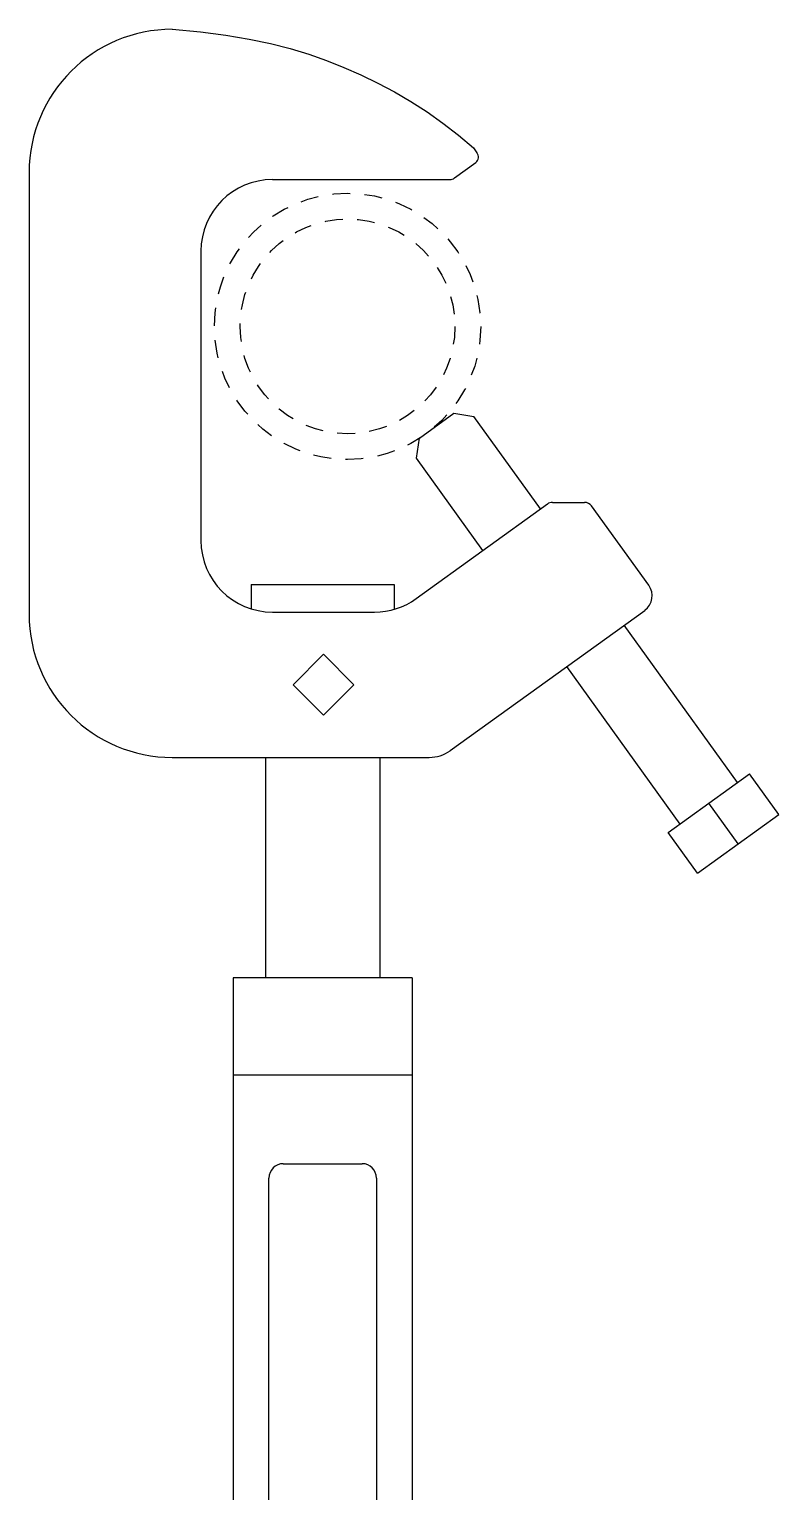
# Model space of a CAD drawing. Extents: x 5 to 346, y -5 to 215.
# Drawn here: x 308.89 to 314.12, y 126.41 to 136.63 of the extents above; entities that cross this region are included whole.
import ezdxf

# ---------------------------------------------------------------- set-up
doc = ezdxf.new("R2010")
doc.units = 0
doc.header["$LTSCALE"] = 0.5
doc.header["$MEASUREMENT"] = 0
doc.linetypes.add('HIDDEN', pattern=[0.375, 0.25, -0.125])
doc.layers.get('0').update_dxf_attribs({"linetype": 'CONTINUOUS'})
doc.layers.add('RISER', color=7, linetype='CONTINUOUS')

# ---------------------------------------------------------------- blocks, each defined once
blk = doc.blocks.new('*U56')
at = {"layer": 'RISER'}
for p, q in [((0.879, 1.246), (0.904, 1.213)), ((0.747, 1.037), (0.896, 1.145)), ((-2.224, 1.075), (-2.224, -2.01)), ((-0.524, 1.025), (0.715, 1.025)), ((-1.024, 0.525), (-1.024, -1.495)), ((0.503, -0.78), (0.743, -0.607)), ((0.743, -0.607), (0.882, -0.63)), ((1.347, -1.275), (0.882, -0.63)), ((0.481, -0.92), (0.503, -0.78)), ((0.946, -1.565), (0.481, -0.92)), ((0.48, -1.9), (1.396, -1.24)), ((1.431, -1.229), (1.656, -1.229)), ((2.104, -1.808), (1.705, -1.254)), ((-0.674, -1.802), (0.326, -1.802)), ((-0.674, -1.802), (-0.674, -1.972)), ((0.326, -1.802), (0.326, -1.972)), ((-0.524, -1.995), (0.188, -1.995)), ((0.717, -2.962), (2.076, -1.983)), ((2.724, -3.185), (1.932, -2.087)), ((-0.38, -2.502), (-0.168, -2.29)), ((-0.168, -2.29), (0.045, -2.502)), ((2.323, -3.475), (1.531, -2.376)), ((-0.168, -2.715), (-0.38, -2.502)), ((0.045, -2.502), (-0.168, -2.715)), ((-1.224, -3.01), (0.571, -3.01)), ((-0.574, -3.01), (-0.574, -4.55)), ((0.226, -3.01), (0.226, -4.55)), ((2.239, -3.535), (2.807, -3.125)), ((3.012, -3.409), (2.807, -3.125)), ((2.728, -3.614), (2.523, -3.33)), ((2.444, -3.819), (3.012, -3.409)), ((2.444, -3.819), (2.239, -3.535)), ((0.451, -4.55), (-0.799, -4.55)), ((-0.799, -4.55), (-0.799, -15.482)), ((0.452, -4.55), (0.452, -15.482)), ((0.452, -5.229), (-0.799, -5.229)), ((-0.449, -5.847), (0.102, -5.847)), ((-0.549, -8.715), (-0.549, -5.947)), ((0.202, -5.947), (0.202, -8.715))]:
    blk.add_line(p, q, dxfattribs=at)
blk.add_lwpolyline([(-1.224, 2.075), (-1.027, 2.056), (-0.849, 2.033), (-0.687, 2.006), (-0.538, 1.975), (-0.4, 1.94), (-0.27, 1.901), (-0.146, 1.857), (-0.025, 1.809), (0.094, 1.757), (0.212, 1.699), (0.328, 1.637), (0.443, 1.57), (0.556, 1.498), (0.666, 1.42), (0.774, 1.336), (0.879, 1.246)], dxfattribs=at)
at = {"layer": 'RISER', "linetype": 'HIDDEN'}
for radius in [0.93, 0.75]:
    blk.add_circle((0, 0), radius, dxfattribs=at)
at = {"layer": 'RISER'}
for centre, radius, start, end in [((-1.224, 1.075), 1, 90, 180), ((0.864, 1.183), 0.05, 309.8056, 37.5798), ((-0.524, 0.525), 0.5, 90, 180), ((0.715, 1.075), 0.05, 270, 309.8056), ((1.431, -1.289), 0.06, 90, 125.7855), ((1.656, -1.289), 0.06, 35.7855, 90), ((-0.524, -1.495), 0.5, 180, 270), ((2.003, -1.881), 0.125, 305.7855, 35.7855), ((0.188, -1.495), 0.5, 270, 305.7855), ((-1.224, -2.01), 1, 180, 270), ((0.571, -2.76), 0.25, 270, 305.7855), ((-0.449, -5.947), 0.1, 90, 180), ((0.102, -5.947), 0.1, 0, 90)]:
    blk.add_arc(centre, radius, start, end, dxfattribs=at)

msp = doc.modelspace()

# ---------------------------------------------------------------- block references
msp.add_blockref('*U56', (311.111, 134.55))

doc.saveas('drawing.dxf')
